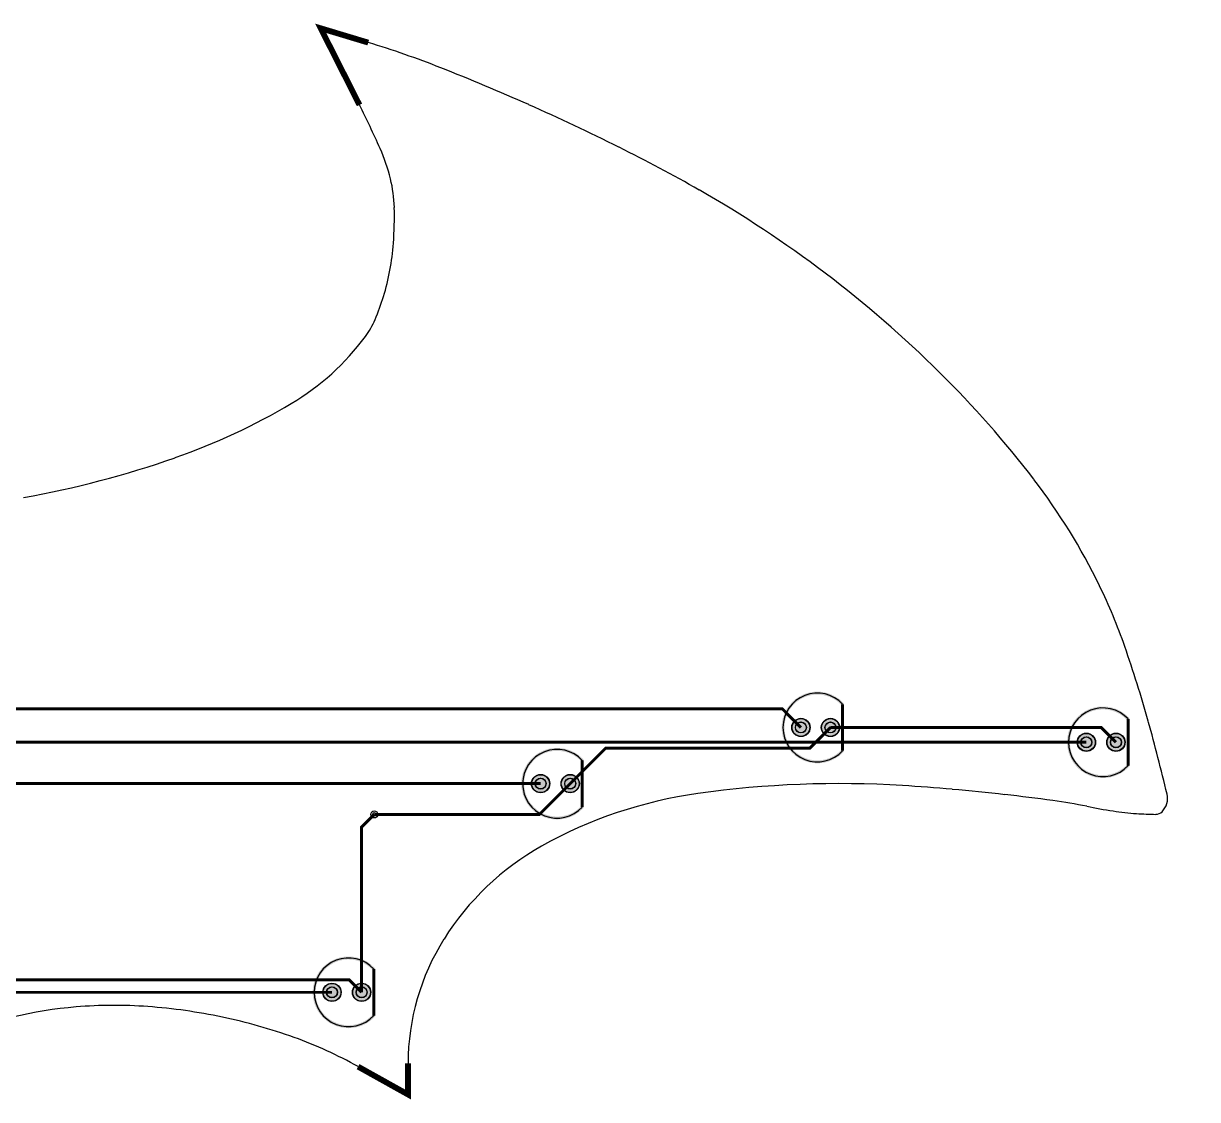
# Model space of a CAD drawing. Header units: millimetres. Extents: x 6 to 291, y 6 to 127.
# Drawn here: x 189.9 to 290.7, y 34.5 to 126.8 of the extents above; entities that cross this region are included whole.
import ezdxf

# ---------------------------------------------------------------- set-up
doc = ezdxf.new("R2010")
doc.units = ezdxf.units.MM
for name, color, linetype, true_color in [('BoardOutLine', 7, 'Continuous', 0xff00ff), ('BottomLayer', 7, 'Continuous', 0x0000ff), ('BottomSolderMaskLayer', 7, 'Continuous', 0xaa00ff), ('Document', 7, 'Continuous', 0xffffff), ('Hole', 7, 'Continuous', 0x222222), ('Multi-Layer', 7, 'Continuous', 0xc0c0c0), ('TopLayer', 7, 'Continuous', 0xff0000), ('TopSilkLayer', 7, 'Continuous', 0xffcc00), ('TopSolderMaskLayer', 7, 'Continuous', 0x800080)]:
    doc.layers.add(name, color=color, linetype=linetype, true_color=true_color)

msp = doc.modelspace()

# ---------------------------------------------------------------- hatches: boundary and pattern name
at = {"layer": 'BottomSolderMaskLayer'}
for points in [[(255.88, 66.42, 1), (257.45, 66.42, 1)], [(258.42, 66.42, 1), (259.99, 66.42, 1)], [(280.39, 65.15, 1), (281.97, 65.15, 1)], [(282.93, 65.15, 1), (284.51, 65.15, 1)], [(233.53, 61.6, 1), (235.1, 61.6, 1)], [(236.07, 61.6, 1), (237.64, 61.6, 1)], [(215.62, 43.69, 1), (217.2, 43.69, 1)], [(218.16, 43.69, 1), (219.74, 43.69, 1)]]:
    msp.add_hatch(color=256, dxfattribs=at).paths.add_polyline_path(points)
at = {"layer": 'Document'}
for points in [[(260.16, 68.33), (260.1, 68.39), (260.05, 68.44), (259.99, 68.49), (259.94, 68.55), (259.88, 68.59), (259.82, 68.64), (259.76, 68.69), (259.7, 68.73), (259.64, 68.77), (259.57, 68.82), (259.51, 68.86), (259.44, 68.89), (259.37, 68.93), (259.31, 68.96), (259.24, 68.99), (259.17, 69.02), (259.1, 69.05), (259.03, 69.08), (258.95, 69.1), (258.88, 69.13), (258.81, 69.15), (258.73, 69.16), (258.66, 69.18), (258.59, 69.2), (258.51, 69.21), (258.44, 69.22), (258.36, 69.23), (258.28, 69.23), (258.21, 69.24), (258.13, 69.24), (258.06, 69.24), (257.98, 69.24), (257.91, 69.23), (257.83, 69.23), (257.75, 69.22), (257.68, 69.21), (257.6, 69.2), (257.53, 69.19), (257.46, 69.17), (257.38, 69.15), (257.31, 69.13), (257.24, 69.11), (257.16, 69.09), (257.09, 69.06), (257.02, 69.03), (256.95, 69), (256.88, 68.97), (256.81, 68.94), (256.75, 68.9), (256.68, 68.87), (256.62, 68.83), (256.55, 68.79), (256.49, 68.75), (256.43, 68.7), (256.37, 68.66), (256.31, 68.61), (256.25, 68.56), (256.19, 68.51), (256.14, 68.46), (256.08, 68.4), (256.03, 68.35), (255.98, 68.29), (255.93, 68.24), (255.88, 68.18), (255.83, 68.12), (255.79, 68.06), (255.74, 67.99), (255.7, 67.93), (255.66, 67.87), (255.63, 67.8), (255.59, 67.73), (255.55, 67.67), (255.52, 67.6), (255.49, 67.53), (255.46, 67.46), (255.44, 67.39), (255.41, 67.32), (255.39, 67.24), (255.37, 67.17), (255.35, 67.1), (255.33, 67.02), (255.31, 66.95), (255.3, 66.87), (255.29, 66.8), (255.28, 66.72), (255.27, 66.65), (255.27, 66.57), (255.27, 66.5), (255.26, 66.42), (255.27, 66.34), (255.27, 66.27), (255.27, 66.19), (255.28, 66.12), (255.29, 66.04), (255.3, 65.97), (255.31, 65.89), (255.33, 65.82), (255.35, 65.74), (255.37, 65.67), (255.39, 65.6), (255.41, 65.53), (255.44, 65.45), (255.46, 65.38), (255.49, 65.31), (255.52, 65.24), (255.56, 65.17), (255.59, 65.11), (255.63, 65.04), (255.66, 64.97), (255.7, 64.91), (255.75, 64.85), (255.79, 64.78), (255.83, 64.72), (255.88, 64.66), (255.93, 64.6), (255.98, 64.55), (256.03, 64.49), (256.08, 64.44), (256.14, 64.38), (256.19, 64.33), (256.25, 64.28), (256.31, 64.23), (256.37, 64.19), (256.43, 64.14), (256.49, 64.1), (256.55, 64.05), (256.62, 64.01), (256.68, 63.98), (256.75, 63.94), (256.81, 63.9), (256.88, 63.87), (256.95, 63.84), (257.02, 63.81), (257.09, 63.78), (257.16, 63.76), (257.24, 63.73), (257.31, 63.71), (257.38, 63.69), (257.46, 63.67), (257.53, 63.66), (257.6, 63.64), (257.68, 63.63), (257.76, 63.62), (257.83, 63.61), (257.91, 63.61), (257.98, 63.6), (258.06, 63.6), (258.13, 63.6), (258.21, 63.6), (258.29, 63.61), (258.36, 63.62), (258.44, 63.62), (258.51, 63.63), (258.59, 63.65), (258.66, 63.66), (258.74, 63.68), (258.81, 63.7), (258.88, 63.72), (258.95, 63.74), (259.03, 63.76), (259.1, 63.79), (259.17, 63.82), (259.24, 63.85), (259.31, 63.88), (259.37, 63.91), (259.44, 63.95), (259.51, 63.99), (259.57, 64.03), (259.64, 64.07), (259.7, 64.11), (259.76, 64.15), (259.82, 64.2), (259.88, 64.25), (259.94, 64.3), (259.99, 64.35), (260.05, 64.4), (260.1, 64.45), (260.16, 64.51), (260.17, 64.52), (260.18, 64.53), (260.2, 64.54), (260.21, 64.54), (260.23, 64.55), (260.24, 64.55), (260.26, 64.55), (260.28, 64.55), (260.29, 64.54), (260.31, 64.53), (260.32, 64.53), (260.34, 64.52), (260.35, 64.5), (260.36, 64.49), (260.36, 64.48), (260.37, 64.46), (260.37, 64.44), (260.38, 64.43), (260.38, 64.41), (260.37, 64.39), (260.37, 64.38), (260.36, 64.36), (260.35, 64.35), (260.34, 64.34), (260.29, 64.28), (260.23, 64.22), (260.17, 64.17), (260.12, 64.11), (260.06, 64.06), (259.99, 64.01), (259.93, 63.96), (259.87, 63.92), (259.8, 63.87), (259.74, 63.83), (259.67, 63.79), (259.6, 63.75), (259.53, 63.71), (259.46, 63.67), (259.39, 63.64), (259.32, 63.61), (259.24, 63.58), (259.17, 63.55), (259.1, 63.52), (259.02, 63.49), (258.95, 63.47), (258.87, 63.45), (258.79, 63.43), (258.72, 63.41), (258.64, 63.4), (258.56, 63.38), (258.48, 63.37), (258.4, 63.36), (258.32, 63.36), (258.25, 63.35), (258.17, 63.35), (258.09, 63.35), (258.01, 63.35), (257.93, 63.35), (257.85, 63.36), (257.77, 63.36), (257.69, 63.37), (257.61, 63.38), (257.54, 63.4), (257.46, 63.41), (257.38, 63.43), (257.3, 63.45), (257.23, 63.47), (257.15, 63.49), (257.08, 63.52), (257, 63.54), (256.93, 63.57), (256.86, 63.6), (256.78, 63.64), (256.71, 63.67), (256.64, 63.71), (256.57, 63.75), (256.5, 63.79), (256.44, 63.83), (256.37, 63.87), (256.3, 63.92), (256.24, 63.96), (256.18, 64.01), (256.12, 64.06), (256.06, 64.11), (256, 64.16), (255.94, 64.22), (255.88, 64.27), (255.83, 64.33), (255.78, 64.39), (255.73, 64.45), (255.68, 64.51), (255.63, 64.58), (255.58, 64.64), (255.53, 64.7), (255.49, 64.77), (255.45, 64.84), (255.41, 64.91), (255.37, 64.98), (255.34, 65.05), (255.3, 65.12), (255.27, 65.19), (255.24, 65.26), (255.21, 65.34), (255.18, 65.41), (255.16, 65.49), (255.13, 65.56), (255.11, 65.64), (255.09, 65.71), (255.08, 65.79), (255.06, 65.87), (255.05, 65.95), (255.04, 66.03), (255.03, 66.1), (255.02, 66.18), (255.01, 66.26), (255.01, 66.34), (255.01, 66.42), (255.01, 66.5), (255.01, 66.58), (255.02, 66.66), (255.03, 66.74), (255.04, 66.82), (255.05, 66.89), (255.06, 66.97), (255.08, 67.05), (255.09, 67.13), (255.11, 67.2), (255.13, 67.28), (255.16, 67.36), (255.18, 67.43), (255.21, 67.51), (255.24, 67.58), (255.27, 67.65), (255.3, 67.72), (255.34, 67.8), (255.37, 67.87), (255.41, 67.94), (255.45, 68), (255.49, 68.07), (255.53, 68.14), (255.58, 68.2), (255.63, 68.27), (255.67, 68.33), (255.72, 68.39), (255.78, 68.45), (255.83, 68.51), (255.88, 68.57), (255.94, 68.62), (256, 68.68), (256.06, 68.73), (256.12, 68.78), (256.18, 68.83), (256.24, 68.88), (256.3, 68.93), (256.37, 68.97), (256.44, 69.01), (256.5, 69.06), (256.57, 69.1), (256.64, 69.13), (256.71, 69.17), (256.78, 69.21), (256.85, 69.24), (256.93, 69.27), (257, 69.3), (257.08, 69.32), (257.15, 69.35), (257.23, 69.37), (257.3, 69.39), (257.38, 69.41), (257.46, 69.43), (257.53, 69.44), (257.61, 69.46), (257.69, 69.47), (257.77, 69.48), (257.85, 69.49), (257.93, 69.49), (258.01, 69.49), (258.09, 69.49), (258.17, 69.49), (258.24, 69.49), (258.32, 69.49), (258.4, 69.48), (258.48, 69.47), (258.56, 69.46), (258.64, 69.44), (258.72, 69.43), (258.79, 69.41), (258.87, 69.39), (258.95, 69.37), (259.02, 69.35), (259.1, 69.32), (259.17, 69.3), (259.24, 69.27), (259.32, 69.24), (259.39, 69.2), (259.46, 69.17), (259.53, 69.13), (259.6, 69.09), (259.67, 69.05), (259.74, 69.01), (259.8, 68.97), (259.87, 68.92), (259.93, 68.88), (259.99, 68.83), (260.06, 68.78), (260.12, 68.73), (260.17, 68.67), (260.23, 68.62), (260.29, 68.56), (260.34, 68.51), (260.35, 68.49), (260.36, 68.48), (260.37, 68.46), (260.37, 68.45), (260.37, 68.43), (260.38, 68.42), (260.37, 68.4), (260.37, 68.38), (260.36, 68.37), (260.36, 68.35), (260.35, 68.34), (260.33, 68.33), (260.32, 68.32), (260.31, 68.31), (260.29, 68.3), (260.28, 68.3), (260.26, 68.29), (260.24, 68.29), (260.23, 68.29), (260.21, 68.3), (260.2, 68.3), (260.18, 68.31), (260.17, 68.32), (260.16, 68.33)], [(260.38, 68.42), (260.38, 64.42), (260.37, 64.4), (260.37, 64.39), (260.37, 64.37), (260.36, 64.36), (260.35, 64.34), (260.34, 64.33), (260.33, 64.32), (260.31, 64.31), (260.3, 64.3), (260.28, 64.3), (260.27, 64.3), (260.25, 64.29), (260.23, 64.3), (260.22, 64.3), (260.2, 64.3), (260.19, 64.31), (260.17, 64.32), (260.16, 64.33), (260.15, 64.34), (260.14, 64.36), (260.13, 64.37), (260.13, 64.39), (260.12, 64.4), (260.12, 64.42), (260.12, 68.42), (260.12, 68.44), (260.13, 68.45), (260.13, 68.47), (260.14, 68.48), (260.15, 68.5), (260.16, 68.51), (260.17, 68.52), (260.19, 68.53), (260.2, 68.54), (260.22, 68.54), (260.23, 68.55), (260.25, 68.55), (260.27, 68.55), (260.28, 68.54), (260.3, 68.54), (260.31, 68.53), (260.33, 68.52), (260.34, 68.51), (260.35, 68.5), (260.36, 68.48), (260.37, 68.47), (260.37, 68.45), (260.37, 68.44), (260.38, 68.42)], [(284.67, 67.06), (284.61, 67.12), (284.56, 67.17), (284.51, 67.22), (284.45, 67.28), (284.39, 67.32), (284.33, 67.37), (284.27, 67.42), (284.21, 67.46), (284.15, 67.5), (284.08, 67.55), (284.02, 67.59), (283.95, 67.62), (283.88, 67.66), (283.82, 67.69), (283.75, 67.72), (283.68, 67.75), (283.61, 67.78), (283.54, 67.81), (283.46, 67.83), (283.39, 67.86), (283.32, 67.88), (283.25, 67.89), (283.17, 67.91), (283.1, 67.93), (283.02, 67.94), (282.95, 67.95), (282.87, 67.96), (282.8, 67.96), (282.72, 67.97), (282.64, 67.97), (282.57, 67.97), (282.49, 67.97), (282.42, 67.96), (282.34, 67.96), (282.27, 67.95), (282.19, 67.94), (282.12, 67.93), (282.04, 67.92), (281.97, 67.9), (281.89, 67.88), (281.82, 67.86), (281.75, 67.84), (281.67, 67.82), (281.6, 67.79), (281.53, 67.76), (281.46, 67.73), (281.39, 67.7), (281.33, 67.67), (281.26, 67.63), (281.19, 67.6), (281.13, 67.56), (281.06, 67.52), (281, 67.48), (280.94, 67.43), (280.88, 67.39), (280.82, 67.34), (280.76, 67.29), (280.7, 67.24), (280.65, 67.19), (280.59, 67.13), (280.54, 67.08), (280.49, 67.02), (280.44, 66.97), (280.39, 66.91), (280.34, 66.85), (280.3, 66.79), (280.26, 66.72), (280.21, 66.66), (280.17, 66.6), (280.14, 66.53), (280.1, 66.46), (280.07, 66.4), (280.03, 66.33), (280, 66.26), (279.97, 66.19), (279.95, 66.12), (279.92, 66.05), (279.9, 65.97), (279.88, 65.9), (279.86, 65.83), (279.84, 65.75), (279.83, 65.68), (279.81, 65.6), (279.8, 65.53), (279.79, 65.45), (279.78, 65.38), (279.78, 65.3), (279.78, 65.23), (279.78, 65.15), (279.78, 65.07), (279.78, 65), (279.78, 64.92), (279.79, 64.85), (279.8, 64.77), (279.81, 64.7), (279.83, 64.62), (279.84, 64.55), (279.86, 64.47), (279.88, 64.4), (279.9, 64.33), (279.92, 64.26), (279.95, 64.18), (279.97, 64.11), (280, 64.04), (280.03, 63.97), (280.07, 63.9), (280.1, 63.84), (280.14, 63.77), (280.17, 63.7), (280.21, 63.64), (280.26, 63.58), (280.3, 63.51), (280.34, 63.45), (280.39, 63.39), (280.44, 63.33), (280.49, 63.28), (280.54, 63.22), (280.59, 63.17), (280.65, 63.11), (280.7, 63.06), (280.76, 63.01), (280.82, 62.96), (280.88, 62.92), (280.94, 62.87), (281, 62.83), (281.06, 62.78), (281.13, 62.74), (281.19, 62.71), (281.26, 62.67), (281.33, 62.63), (281.39, 62.6), (281.46, 62.57), (281.53, 62.54), (281.6, 62.51), (281.68, 62.49), (281.75, 62.46), (281.82, 62.44), (281.89, 62.42), (281.97, 62.4), (282.04, 62.39), (282.12, 62.37), (282.19, 62.36), (282.27, 62.35), (282.34, 62.34), (282.42, 62.34), (282.49, 62.33), (282.57, 62.33), (282.64, 62.33), (282.72, 62.33), (282.8, 62.34), (282.87, 62.35), (282.95, 62.35), (283.02, 62.36), (283.1, 62.38), (283.17, 62.39), (283.25, 62.41), (283.32, 62.43), (283.39, 62.45), (283.47, 62.47), (283.54, 62.49), (283.61, 62.52), (283.68, 62.55), (283.75, 62.58), (283.82, 62.61), (283.89, 62.64), (283.95, 62.68), (284.02, 62.72), (284.08, 62.76), (284.15, 62.8), (284.21, 62.84), (284.27, 62.88), (284.33, 62.93), (284.39, 62.98), (284.45, 63.03), (284.51, 63.08), (284.56, 63.13), (284.61, 63.18), (284.67, 63.24), (284.68, 63.25), (284.69, 63.26), (284.71, 63.27), (284.72, 63.27), (284.74, 63.28), (284.75, 63.28), (284.77, 63.28), (284.79, 63.28), (284.8, 63.27), (284.82, 63.26), (284.83, 63.26), (284.85, 63.25), (284.86, 63.23), (284.87, 63.22), (284.88, 63.21), (284.88, 63.19), (284.89, 63.17), (284.89, 63.16), (284.89, 63.14), (284.88, 63.12), (284.88, 63.11), (284.87, 63.09), (284.86, 63.08), (284.85, 63.07), (284.8, 63.01), (284.74, 62.95), (284.69, 62.9), (284.63, 62.84), (284.57, 62.79), (284.51, 62.74), (284.44, 62.69), (284.38, 62.65), (284.31, 62.6), (284.25, 62.56), (284.18, 62.52), (284.11, 62.48), (284.04, 62.44), (283.97, 62.4), (283.9, 62.37), (283.83, 62.34), (283.76, 62.31), (283.68, 62.28), (283.61, 62.25), (283.53, 62.22), (283.46, 62.2), (283.38, 62.18), (283.3, 62.16), (283.23, 62.14), (283.15, 62.13), (283.07, 62.11), (282.99, 62.1), (282.91, 62.09), (282.84, 62.09), (282.76, 62.08), (282.68, 62.08), (282.6, 62.08), (282.52, 62.08), (282.44, 62.08), (282.36, 62.09), (282.28, 62.09), (282.2, 62.1), (282.12, 62.11), (282.05, 62.13), (281.97, 62.14), (281.89, 62.16), (281.81, 62.18), (281.74, 62.2), (281.66, 62.22), (281.59, 62.25), (281.51, 62.27), (281.44, 62.3), (281.37, 62.33), (281.29, 62.37), (281.22, 62.4), (281.15, 62.44), (281.08, 62.48), (281.01, 62.52), (280.95, 62.56), (280.88, 62.6), (280.82, 62.65), (280.75, 62.69), (280.69, 62.74), (280.63, 62.79), (280.57, 62.84), (280.51, 62.89), (280.45, 62.95), (280.4, 63), (280.34, 63.06), (280.29, 63.12), (280.24, 63.18), (280.19, 63.24), (280.14, 63.31), (280.09, 63.37), (280.05, 63.43), (280, 63.5), (279.96, 63.57), (279.92, 63.64), (279.88, 63.71), (279.85, 63.78), (279.81, 63.85), (279.78, 63.92), (279.75, 63.99), (279.72, 64.07), (279.69, 64.14), (279.67, 64.22), (279.64, 64.29), (279.62, 64.37), (279.6, 64.44), (279.59, 64.52), (279.57, 64.6), (279.56, 64.68), (279.55, 64.76), (279.54, 64.83), (279.53, 64.91), (279.53, 64.99), (279.52, 65.07), (279.52, 65.15), (279.52, 65.23), (279.53, 65.31), (279.53, 65.39), (279.54, 65.47), (279.55, 65.55), (279.56, 65.62), (279.57, 65.7), (279.59, 65.78), (279.6, 65.86), (279.62, 65.93), (279.64, 66.01), (279.67, 66.09), (279.69, 66.16), (279.72, 66.24), (279.75, 66.31), (279.78, 66.38), (279.81, 66.45), (279.85, 66.53), (279.88, 66.6), (279.92, 66.67), (279.96, 66.73), (280, 66.8), (280.05, 66.87), (280.09, 66.93), (280.14, 67), (280.19, 67.06), (280.24, 67.12), (280.29, 67.18), (280.34, 67.24), (280.39, 67.3), (280.45, 67.35), (280.51, 67.41), (280.57, 67.46), (280.63, 67.51), (280.69, 67.56), (280.75, 67.61), (280.82, 67.66), (280.88, 67.7), (280.95, 67.74), (281.01, 67.79), (281.08, 67.83), (281.15, 67.86), (281.22, 67.9), (281.29, 67.94), (281.37, 67.97), (281.44, 68), (281.51, 68.03), (281.59, 68.05), (281.66, 68.08), (281.74, 68.1), (281.81, 68.12), (281.89, 68.14), (281.97, 68.16), (282.05, 68.17), (282.12, 68.19), (282.2, 68.2), (282.28, 68.21), (282.36, 68.22), (282.44, 68.22), (282.52, 68.22), (282.6, 68.22), (282.68, 68.22), (282.76, 68.22), (282.83, 68.22), (282.91, 68.21), (282.99, 68.2), (283.07, 68.19), (283.15, 68.17), (283.23, 68.16), (283.3, 68.14), (283.38, 68.12), (283.46, 68.1), (283.53, 68.08), (283.61, 68.05), (283.68, 68.03), (283.76, 68), (283.83, 67.97), (283.9, 67.93), (283.97, 67.9), (284.04, 67.86), (284.11, 67.82), (284.18, 67.78), (284.25, 67.74), (284.31, 67.7), (284.38, 67.65), (284.44, 67.61), (284.5, 67.56), (284.57, 67.51), (284.63, 67.46), (284.69, 67.4), (284.74, 67.35), (284.8, 67.29), (284.85, 67.24), (284.86, 67.22), (284.87, 67.21), (284.88, 67.19), (284.88, 67.18), (284.89, 67.16), (284.89, 67.15), (284.88, 67.13), (284.88, 67.11), (284.87, 67.1), (284.87, 67.08), (284.86, 67.07), (284.85, 67.06), (284.83, 67.05), (284.82, 67.04), (284.8, 67.03), (284.79, 67.03), (284.77, 67.02), (284.75, 67.02), (284.74, 67.02), (284.72, 67.03), (284.71, 67.03), (284.69, 67.04), (284.68, 67.05), (284.67, 67.06)], [(284.89, 67.15), (284.89, 63.15), (284.89, 63.13), (284.88, 63.12), (284.88, 63.1), (284.87, 63.09), (284.86, 63.07), (284.85, 63.06), (284.84, 63.05), (284.82, 63.04), (284.81, 63.03), (284.79, 63.03), (284.78, 63.03), (284.76, 63.02), (284.74, 63.03), (284.73, 63.03), (284.71, 63.03), (284.7, 63.04), (284.68, 63.05), (284.67, 63.06), (284.66, 63.07), (284.65, 63.09), (284.64, 63.1), (284.64, 63.12), (284.63, 63.13), (284.63, 63.15), (284.63, 67.15), (284.63, 67.17), (284.64, 67.18), (284.64, 67.2), (284.65, 67.21), (284.66, 67.23), (284.67, 67.24), (284.68, 67.25), (284.7, 67.26), (284.71, 67.27), (284.73, 67.27), (284.74, 67.28), (284.76, 67.28), (284.78, 67.28), (284.79, 67.27), (284.81, 67.27), (284.82, 67.26), (284.84, 67.25), (284.85, 67.24), (284.86, 67.23), (284.87, 67.21), (284.88, 67.2), (284.88, 67.18), (284.89, 67.17), (284.89, 67.15)], [(237.8, 63.51), (237.75, 63.56), (237.7, 63.62), (237.64, 63.67), (237.59, 63.72), (237.53, 63.77), (237.47, 63.82), (237.41, 63.86), (237.35, 63.91), (237.28, 63.95), (237.22, 63.99), (237.15, 64.03), (237.09, 64.07), (237.02, 64.1), (236.95, 64.14), (236.88, 64.17), (236.82, 64.2), (236.74, 64.23), (236.67, 64.25), (236.6, 64.28), (236.53, 64.3), (236.46, 64.32), (236.38, 64.34), (236.31, 64.35), (236.23, 64.37), (236.16, 64.38), (236.08, 64.39), (236.01, 64.4), (235.93, 64.41), (235.86, 64.41), (235.78, 64.41), (235.71, 64.41), (235.63, 64.41), (235.55, 64.41), (235.48, 64.4), (235.4, 64.39), (235.33, 64.39), (235.25, 64.37), (235.18, 64.36), (235.1, 64.34), (235.03, 64.33), (234.96, 64.31), (234.88, 64.28), (234.81, 64.26), (234.74, 64.23), (234.67, 64.21), (234.6, 64.18), (234.53, 64.15), (234.46, 64.11), (234.4, 64.08), (234.33, 64.04), (234.26, 64), (234.2, 63.96), (234.14, 63.92), (234.07, 63.88), (234.01, 63.83), (233.95, 63.78), (233.9, 63.73), (233.84, 63.68), (233.78, 63.63), (233.73, 63.58), (233.68, 63.52), (233.63, 63.47), (233.58, 63.41), (233.53, 63.35), (233.48, 63.29), (233.44, 63.23), (233.39, 63.17), (233.35, 63.11), (233.31, 63.04), (233.27, 62.97), (233.24, 62.91), (233.2, 62.84), (233.17, 62.77), (233.14, 62.7), (233.11, 62.63), (233.08, 62.56), (233.06, 62.49), (233.04, 62.42), (233.01, 62.34), (232.99, 62.27), (232.98, 62.2), (232.96, 62.12), (232.95, 62.05), (232.94, 61.97), (232.93, 61.9), (232.92, 61.82), (232.92, 61.75), (232.91, 61.67), (232.91, 61.59), (232.91, 61.52), (232.92, 61.44), (232.92, 61.37), (232.93, 61.29), (232.94, 61.22), (232.95, 61.14), (232.96, 61.07), (232.98, 60.99), (233, 60.92), (233.01, 60.84), (233.04, 60.77), (233.06, 60.7), (233.08, 60.63), (233.11, 60.56), (233.14, 60.49), (233.17, 60.42), (233.2, 60.35), (233.24, 60.28), (233.27, 60.21), (233.31, 60.15), (233.35, 60.08), (233.39, 60.02), (233.44, 59.96), (233.48, 59.9), (233.53, 59.84), (233.58, 59.78), (233.63, 59.72), (233.68, 59.67), (233.73, 59.61), (233.78, 59.56), (233.84, 59.51), (233.9, 59.46), (233.95, 59.41), (234.01, 59.36), (234.07, 59.31), (234.14, 59.27), (234.2, 59.23), (234.26, 59.19), (234.33, 59.15), (234.4, 59.11), (234.46, 59.08), (234.53, 59.04), (234.6, 59.01), (234.67, 58.98), (234.74, 58.96), (234.81, 58.93), (234.88, 58.91), (234.96, 58.88), (235.03, 58.86), (235.1, 58.85), (235.18, 58.83), (235.25, 58.82), (235.33, 58.8), (235.4, 58.79), (235.48, 58.79), (235.55, 58.78), (235.63, 58.78), (235.71, 58.78), (235.78, 58.78), (235.86, 58.78), (235.93, 58.78), (236.01, 58.79), (236.08, 58.8), (236.16, 58.81), (236.23, 58.82), (236.31, 58.84), (236.38, 58.85), (236.46, 58.87), (236.53, 58.89), (236.6, 58.91), (236.67, 58.94), (236.75, 58.96), (236.82, 58.99), (236.89, 59.02), (236.95, 59.05), (237.02, 59.09), (237.09, 59.12), (237.16, 59.16), (237.22, 59.2), (237.28, 59.24), (237.35, 59.28), (237.41, 59.33), (237.47, 59.37), (237.53, 59.42), (237.59, 59.47), (237.64, 59.52), (237.7, 59.57), (237.75, 59.63), (237.8, 59.68), (237.82, 59.69), (237.83, 59.7), (237.84, 59.71), (237.86, 59.72), (237.88, 59.72), (237.89, 59.72), (237.91, 59.72), (237.92, 59.72), (237.94, 59.72), (237.96, 59.71), (237.97, 59.7), (237.98, 59.69), (237.99, 59.68), (238, 59.66), (238.01, 59.65), (238.02, 59.63), (238.02, 59.62), (238.02, 59.6), (238.02, 59.58), (238.02, 59.57), (238.02, 59.55), (238.01, 59.54), (238, 59.52), (237.99, 59.51), (237.94, 59.45), (237.88, 59.4), (237.82, 59.34), (237.76, 59.29), (237.7, 59.24), (237.64, 59.19), (237.58, 59.14), (237.52, 59.09), (237.45, 59.05), (237.38, 59), (237.32, 58.96), (237.25, 58.92), (237.18, 58.88), (237.11, 58.85), (237.04, 58.81), (236.97, 58.78), (236.89, 58.75), (236.82, 58.72), (236.74, 58.69), (236.67, 58.67), (236.59, 58.64), (236.52, 58.62), (236.44, 58.6), (236.36, 58.59), (236.29, 58.57), (236.21, 58.56), (236.13, 58.55), (236.05, 58.54), (235.97, 58.53), (235.89, 58.53), (235.81, 58.52), (235.73, 58.52), (235.66, 58.52), (235.58, 58.53), (235.5, 58.53), (235.42, 58.54), (235.34, 58.55), (235.26, 58.56), (235.18, 58.57), (235.11, 58.59), (235.03, 58.6), (234.95, 58.62), (234.88, 58.64), (234.8, 58.67), (234.72, 58.69), (234.65, 58.72), (234.58, 58.75), (234.5, 58.78), (234.43, 58.81), (234.36, 58.84), (234.29, 58.88), (234.22, 58.92), (234.15, 58.96), (234.08, 59), (234.02, 59.04), (233.95, 59.09), (233.89, 59.14), (233.83, 59.18), (233.76, 59.23), (233.7, 59.29), (233.65, 59.34), (233.59, 59.39), (233.53, 59.45), (233.48, 59.51), (233.42, 59.56), (233.37, 59.63), (233.32, 59.69), (233.27, 59.75), (233.23, 59.81), (233.18, 59.88), (233.14, 59.94), (233.1, 60.01), (233.06, 60.08), (233.02, 60.15), (232.98, 60.22), (232.95, 60.29), (232.92, 60.36), (232.89, 60.44), (232.86, 60.51), (232.83, 60.58), (232.8, 60.66), (232.78, 60.74), (232.76, 60.81), (232.74, 60.89), (232.72, 60.97), (232.71, 61.04), (232.7, 61.12), (232.68, 61.2), (232.67, 61.28), (232.67, 61.36), (232.66, 61.44), (232.66, 61.52), (232.66, 61.59), (232.66, 61.67), (232.66, 61.75), (232.67, 61.83), (232.67, 61.91), (232.68, 61.99), (232.7, 62.07), (232.71, 62.15), (232.72, 62.22), (232.74, 62.3), (232.76, 62.38), (232.78, 62.45), (232.8, 62.53), (232.83, 62.6), (232.86, 62.68), (232.89, 62.75), (232.92, 62.83), (232.95, 62.9), (232.98, 62.97), (233.02, 63.04), (233.06, 63.11), (233.1, 63.18), (233.14, 63.24), (233.18, 63.31), (233.23, 63.38), (233.27, 63.44), (233.32, 63.5), (233.37, 63.56), (233.42, 63.62), (233.48, 63.68), (233.53, 63.74), (233.59, 63.8), (233.65, 63.85), (233.7, 63.9), (233.76, 63.96), (233.83, 64.01), (233.89, 64.05), (233.95, 64.1), (234.02, 64.15), (234.08, 64.19), (234.15, 64.23), (234.22, 64.27), (234.29, 64.31), (234.36, 64.34), (234.43, 64.38), (234.5, 64.41), (234.58, 64.44), (234.65, 64.47), (234.72, 64.5), (234.8, 64.52), (234.87, 64.55), (234.95, 64.57), (235.03, 64.59), (235.11, 64.6), (235.18, 64.62), (235.26, 64.63), (235.34, 64.64), (235.42, 64.65), (235.5, 64.66), (235.58, 64.66), (235.65, 64.67), (235.73, 64.67), (235.81, 64.67), (235.89, 64.66), (235.97, 64.66), (236.05, 64.65), (236.13, 64.64), (236.21, 64.63), (236.29, 64.62), (236.36, 64.6), (236.44, 64.59), (236.52, 64.57), (236.59, 64.55), (236.67, 64.52), (236.74, 64.5), (236.82, 64.47), (236.89, 64.44), (236.97, 64.41), (237.04, 64.38), (237.11, 64.34), (237.18, 64.31), (237.25, 64.27), (237.32, 64.23), (237.38, 64.19), (237.45, 64.14), (237.52, 64.1), (237.58, 64.05), (237.64, 64), (237.7, 63.95), (237.76, 63.9), (237.82, 63.85), (237.88, 63.79), (237.94, 63.74), (237.99, 63.68), (238, 63.67), (238.01, 63.65), (238.02, 63.64), (238.02, 63.62), (238.02, 63.61), (238.02, 63.59), (238.02, 63.57), (238.02, 63.56), (238.01, 63.54), (238, 63.53), (237.99, 63.51), (237.98, 63.5), (237.97, 63.49), (237.96, 63.48), (237.94, 63.47), (237.92, 63.47), (237.91, 63.47), (237.89, 63.47), (237.87, 63.47), (237.86, 63.47), (237.84, 63.48), (237.83, 63.49), (237.82, 63.5), (237.8, 63.51)], [(238.02, 63.59), (238.02, 59.6), (238.02, 59.58), (238.02, 59.56), (238.01, 59.55), (238.01, 59.53), (238, 59.52), (237.99, 59.51), (237.97, 59.49), (237.96, 59.49), (237.95, 59.48), (237.93, 59.47), (237.91, 59.47), (237.9, 59.47), (237.88, 59.47), (237.86, 59.47), (237.85, 59.48), (237.83, 59.49), (237.82, 59.49), (237.81, 59.51), (237.8, 59.52), (237.79, 59.53), (237.78, 59.55), (237.77, 59.56), (237.77, 59.58), (237.77, 59.6), (237.77, 63.59), (237.77, 63.61), (237.77, 63.63), (237.78, 63.64), (237.79, 63.66), (237.8, 63.67), (237.81, 63.68), (237.82, 63.69), (237.83, 63.7), (237.85, 63.71), (237.86, 63.72), (237.88, 63.72), (237.9, 63.72), (237.91, 63.72), (237.93, 63.72), (237.95, 63.71), (237.96, 63.7), (237.97, 63.69), (237.99, 63.68), (238, 63.67), (238.01, 63.66), (238.01, 63.64), (238.02, 63.63), (238.02, 63.61), (238.02, 63.59)], [(219.9, 45.6), (219.84, 45.66), (219.79, 45.71), (219.74, 45.76), (219.68, 45.81), (219.62, 45.86), (219.56, 45.91), (219.5, 45.96), (219.44, 46), (219.38, 46.04), (219.31, 46.08), (219.25, 46.12), (219.18, 46.16), (219.11, 46.2), (219.05, 46.23), (218.98, 46.26), (218.91, 46.29), (218.84, 46.32), (218.77, 46.35), (218.69, 46.37), (218.62, 46.39), (218.55, 46.41), (218.48, 46.43), (218.4, 46.45), (218.33, 46.46), (218.25, 46.47), (218.18, 46.49), (218.1, 46.49), (218.03, 46.5), (217.95, 46.5), (217.87, 46.51), (217.8, 46.51), (217.72, 46.51), (217.65, 46.5), (217.57, 46.5), (217.5, 46.49), (217.42, 46.48), (217.35, 46.47), (217.27, 46.45), (217.2, 46.44), (217.12, 46.42), (217.05, 46.4), (216.98, 46.38), (216.9, 46.35), (216.83, 46.33), (216.76, 46.3), (216.69, 46.27), (216.62, 46.24), (216.56, 46.21), (216.49, 46.17), (216.42, 46.13), (216.36, 46.09), (216.29, 46.05), (216.23, 46.01), (216.17, 45.97), (216.11, 45.92), (216.05, 45.88), (215.99, 45.83), (215.93, 45.78), (215.88, 45.73), (215.82, 45.67), (215.77, 45.62), (215.72, 45.56), (215.67, 45.5), (215.62, 45.45), (215.57, 45.39), (215.53, 45.32), (215.49, 45.26), (215.44, 45.2), (215.4, 45.13), (215.37, 45.07), (215.33, 45), (215.3, 44.93), (215.26, 44.86), (215.23, 44.8), (215.2, 44.73), (215.18, 44.65), (215.15, 44.58), (215.13, 44.51), (215.11, 44.44), (215.09, 44.36), (215.07, 44.29), (215.06, 44.22), (215.04, 44.14), (215.03, 44.07), (215.02, 43.99), (215.01, 43.92), (215.01, 43.84), (215.01, 43.76), (215.01, 43.69), (215.01, 43.61), (215.01, 43.54), (215.01, 43.46), (215.02, 43.38), (215.03, 43.31), (215.04, 43.23), (215.06, 43.16), (215.07, 43.09), (215.09, 43.01), (215.11, 42.94), (215.13, 42.86), (215.15, 42.79), (215.18, 42.72), (215.2, 42.65), (215.23, 42.58), (215.26, 42.51), (215.3, 42.44), (215.33, 42.37), (215.37, 42.31), (215.4, 42.24), (215.44, 42.18), (215.49, 42.11), (215.53, 42.05), (215.57, 41.99), (215.62, 41.93), (215.67, 41.87), (215.72, 41.81), (215.77, 41.76), (215.82, 41.7), (215.88, 41.65), (215.93, 41.6), (215.99, 41.55), (216.05, 41.5), (216.11, 41.45), (216.17, 41.41), (216.23, 41.36), (216.29, 41.32), (216.36, 41.28), (216.42, 41.24), (216.49, 41.21), (216.56, 41.17), (216.62, 41.14), (216.69, 41.11), (216.76, 41.08), (216.83, 41.05), (216.91, 41.02), (216.98, 41), (217.05, 40.98), (217.12, 40.96), (217.2, 40.94), (217.27, 40.92), (217.35, 40.91), (217.42, 40.9), (217.5, 40.89), (217.57, 40.88), (217.65, 40.87), (217.72, 40.87), (217.8, 40.87), (217.87, 40.87), (217.95, 40.87), (218.03, 40.88), (218.1, 40.88), (218.18, 40.89), (218.25, 40.9), (218.33, 40.91), (218.4, 40.93), (218.48, 40.94), (218.55, 40.96), (218.62, 40.98), (218.7, 41.01), (218.77, 41.03), (218.84, 41.06), (218.91, 41.09), (218.98, 41.12), (219.05, 41.15), (219.12, 41.18), (219.18, 41.22), (219.25, 41.25), (219.31, 41.29), (219.38, 41.33), (219.44, 41.38), (219.5, 41.42), (219.56, 41.47), (219.62, 41.51), (219.68, 41.56), (219.74, 41.61), (219.79, 41.67), (219.84, 41.72), (219.9, 41.78), (219.91, 41.79), (219.92, 41.8), (219.94, 41.8), (219.95, 41.81), (219.97, 41.81), (219.98, 41.82), (220, 41.82), (220.02, 41.81), (220.03, 41.81), (220.05, 41.8), (220.06, 41.79), (220.08, 41.78), (220.09, 41.77), (220.1, 41.76), (220.11, 41.74), (220.11, 41.73), (220.12, 41.71), (220.12, 41.69), (220.12, 41.68), (220.11, 41.66), (220.11, 41.65), (220.1, 41.63), (220.09, 41.62), (220.08, 41.6), (220.03, 41.55), (219.97, 41.49), (219.92, 41.43), (219.86, 41.38), (219.8, 41.33), (219.74, 41.28), (219.67, 41.23), (219.61, 41.18), (219.54, 41.14), (219.48, 41.1), (219.41, 41.05), (219.34, 41.01), (219.27, 40.98), (219.2, 40.94), (219.13, 40.91), (219.06, 40.87), (218.99, 40.84), (218.91, 40.81), (218.84, 40.79), (218.76, 40.76), (218.69, 40.74), (218.61, 40.72), (218.53, 40.7), (218.46, 40.68), (218.38, 40.66), (218.3, 40.65), (218.22, 40.64), (218.14, 40.63), (218.06, 40.62), (217.99, 40.62), (217.91, 40.62), (217.83, 40.61), (217.75, 40.62), (217.67, 40.62), (217.59, 40.62), (217.51, 40.63), (217.43, 40.64), (217.35, 40.65), (217.28, 40.66), (217.2, 40.68), (217.12, 40.7), (217.04, 40.72), (216.97, 40.74), (216.89, 40.76), (216.82, 40.78), (216.74, 40.81), (216.67, 40.84), (216.6, 40.87), (216.52, 40.9), (216.45, 40.94), (216.38, 40.97), (216.31, 41.01), (216.24, 41.05), (216.18, 41.09), (216.11, 41.14), (216.05, 41.18), (215.98, 41.23), (215.92, 41.28), (215.86, 41.33), (215.8, 41.38), (215.74, 41.43), (215.68, 41.49), (215.63, 41.54), (215.57, 41.6), (215.52, 41.66), (215.47, 41.72), (215.42, 41.78), (215.37, 41.84), (215.32, 41.91), (215.28, 41.97), (215.23, 42.04), (215.19, 42.1), (215.15, 42.17), (215.11, 42.24), (215.08, 42.31), (215.04, 42.38), (215.01, 42.46), (214.98, 42.53), (214.95, 42.6), (214.92, 42.68), (214.9, 42.75), (214.87, 42.83), (214.85, 42.9), (214.83, 42.98), (214.82, 43.06), (214.8, 43.14), (214.79, 43.21), (214.78, 43.29), (214.77, 43.37), (214.76, 43.45), (214.76, 43.53), (214.75, 43.61), (214.75, 43.69), (214.75, 43.77), (214.76, 43.85), (214.76, 43.92), (214.77, 44), (214.78, 44.08), (214.79, 44.16), (214.8, 44.24), (214.82, 44.32), (214.83, 44.39), (214.85, 44.47), (214.87, 44.55), (214.9, 44.62), (214.92, 44.7), (214.95, 44.77), (214.98, 44.85), (215.01, 44.92), (215.04, 44.99), (215.08, 45.06), (215.11, 45.13), (215.15, 45.2), (215.19, 45.27), (215.23, 45.34), (215.28, 45.4), (215.32, 45.47), (215.37, 45.53), (215.42, 45.6), (215.47, 45.66), (215.52, 45.72), (215.57, 45.78), (215.62, 45.83), (215.68, 45.89), (215.74, 45.94), (215.8, 46), (215.86, 46.05), (215.92, 46.1), (215.98, 46.15), (216.05, 46.19), (216.11, 46.24), (216.18, 46.28), (216.24, 46.32), (216.31, 46.36), (216.38, 46.4), (216.45, 46.44), (216.52, 46.47), (216.6, 46.5), (216.67, 46.54), (216.74, 46.56), (216.82, 46.59), (216.89, 46.62), (216.97, 46.64), (217.04, 46.66), (217.12, 46.68), (217.2, 46.7), (217.28, 46.71), (217.35, 46.72), (217.43, 46.74), (217.51, 46.75), (217.59, 46.75), (217.67, 46.76), (217.75, 46.76), (217.83, 46.76), (217.91, 46.76), (217.99, 46.76), (218.06, 46.75), (218.14, 46.74), (218.22, 46.74), (218.3, 46.72), (218.38, 46.71), (218.46, 46.7), (218.53, 46.68), (218.61, 46.66), (218.69, 46.64), (218.76, 46.61), (218.84, 46.59), (218.91, 46.56), (218.99, 46.53), (219.06, 46.5), (219.13, 46.47), (219.2, 46.44), (219.27, 46.4), (219.34, 46.36), (219.41, 46.32), (219.48, 46.28), (219.54, 46.24), (219.61, 46.19), (219.67, 46.14), (219.73, 46.1), (219.8, 46.05), (219.86, 45.99), (219.91, 45.94), (219.97, 45.89), (220.03, 45.83), (220.08, 45.77), (220.09, 45.76), (220.1, 45.75), (220.11, 45.73), (220.11, 45.72), (220.12, 45.7), (220.12, 45.68), (220.11, 45.67), (220.11, 45.65), (220.1, 45.63), (220.1, 45.62), (220.09, 45.61), (220.08, 45.59), (220.06, 45.58), (220.05, 45.57), (220.03, 45.57), (220.02, 45.56), (220, 45.56), (219.98, 45.56), (219.97, 45.56), (219.95, 45.57), (219.94, 45.57), (219.92, 45.58), (219.91, 45.59), (219.9, 45.6)], [(220.12, 45.69), (220.12, 41.69), (220.12, 41.67), (220.11, 41.66), (220.11, 41.64), (220.1, 41.62), (220.09, 41.61), (220.08, 41.6), (220.07, 41.59), (220.05, 41.58), (220.04, 41.57), (220.02, 41.57), (220.01, 41.56), (219.99, 41.56), (219.97, 41.56), (219.96, 41.57), (219.94, 41.57), (219.93, 41.58), (219.91, 41.59), (219.9, 41.6), (219.89, 41.61), (219.88, 41.62), (219.87, 41.64), (219.87, 41.66), (219.86, 41.67), (219.86, 41.69), (219.86, 45.69), (219.86, 45.7), (219.87, 45.72), (219.87, 45.74), (219.88, 45.75), (219.89, 45.76), (219.9, 45.78), (219.91, 45.79), (219.93, 45.8), (219.94, 45.8), (219.96, 45.81), (219.97, 45.81), (219.99, 45.81), (220.01, 45.81), (220.02, 45.81), (220.04, 45.8), (220.05, 45.8), (220.07, 45.79), (220.08, 45.78), (220.09, 45.76), (220.1, 45.75), (220.11, 45.74), (220.11, 45.72), (220.12, 45.7), (220.12, 45.69)]]:
    msp.add_hatch(color=256, dxfattribs=at).paths.add_polyline_path(points)
at = {"layer": 'Multi-Layer'}
for points in [[(255.91, 66.42, 1), (257.43, 66.42, 1)], [(258.45, 66.42, 1), (259.97, 66.42, 1)], [(280.42, 65.15, 1), (281.94, 65.15, 1)], [(282.96, 65.15, 1), (284.48, 65.15, 1)], [(233.55, 61.6, 1), (235.08, 61.6, 1)], [(236.09, 61.6, 1), (237.62, 61.6, 1)], [(215.65, 43.69, 1), (217.17, 43.69, 1)], [(218.19, 43.69, 1), (219.71, 43.69, 1)]]:
    msp.add_hatch(color=256, dxfattribs=at).paths.add_polyline_path(points)
at = {"layer": 'TopSolderMaskLayer'}
for points in [[(255.88, 66.42, 1), (257.45, 66.42, 1)], [(258.42, 66.42, 1), (259.99, 66.42, 1)], [(280.39, 65.15, 1), (281.97, 65.15, 1)], [(282.93, 65.15, 1), (284.51, 65.15, 1)], [(233.53, 61.6, 1), (235.1, 61.6, 1)], [(236.07, 61.6, 1), (237.64, 61.6, 1)], [(215.62, 43.69, 1), (217.2, 43.69, 1)], [(218.16, 43.69, 1), (219.74, 43.69, 1)]]:
    msp.add_hatch(color=256, dxfattribs=at).paths.add_polyline_path(points)

# ---------------------------------------------------------------- linework, layer by layer
at = {"layer": 'BoardOutLine', "const_width": 0.5}
for points in [[(219.52, 125.2), (215.44, 126.43), (218.77, 119.85)], [(218.65, 37.31), (222.94, 34.92), (222.94, 37.6)]]:
    msp.add_lwpolyline(points, dxfattribs=at)
at = {"layer": 'BoardOutLine'}
for centre, radius, start, end in [((196.54, 48.94), 79.65, 68.487, 73.2269), ((156.54, -52.52), 188.71, 65.9991, 68.487), ((151.01, 85.49), 75.97, 23.7716, 26.8905), ((151.64, -63.53), 200.76, 63.5536, 65.9991), ((206.05, 109.73), 15.84, 13.7941, 23.7717), ((179.55, -7.43), 138.1, 60.3166, 63.5536), ((210.01, 110.7), 11.76, 1.7417, 13.7943), ((198.96, 26.63), 98.9, 52.802, 60.3165), ((193.76, 110.21), 28.01, 355.4406, 1.7411), ((199.49, 109.75), 22.27, 349.4197, 355.4413), ((200.2, 109.62), 21.55, 343.2467, 349.4192), ((198.34, 25.81), 99.93, 45.3457, 52.8021), ((203.32, 108.68), 18.28, 336.6543, 343.2469), ((213.28, 104.38), 7.44, 323.7458, 336.6541), ((202.01, 112.65), 21.41, 300.6193, 323.7461), ((205.65, 33.21), 89.53, 37.5058, 45.3456), ((184.49, 142.25), 55.81, 289.3077, 300.6193), ((175.42, 168.14), 83.25, 280.0317, 289.3078), ((234.53, 55.37), 53.12, 25.9157, 37.5057), ((237.82, 56.97), 49.46, 19.3654, 25.9157), ((191.03, 40.53), 99.05, 15.4697, 19.3655), ((110.83, 18.33), 182.27, 13.4427, 15.4695), ((259.99, -26.44), 88.04, 86.4761, 97.9374), ((253.11, 22.89), 38.23, 97.9374, 119.316), ((255.87, -93.24), 154.97, 84.8937, 86.476), ((252.16, -134.84), 196.73, 83.571, 84.894), ((254.23, -116.4), 178.18, 82.2344, 83.5707), ((286.53, 60.33), 1.62, 315.0004, 13.4435), ((272.03, 14.08), 46.49, 78.6053, 82.2348), ((289.97, 103.11), 44.33, 258.6051, 261.574), ((287.46, 86.16), 27.2, 261.5739, 265.8548), ((287.52, 87.04), 28.08, 265.8552, 269.2174), ((287.15, 59.72), 0.751, 269.2165, 314.9982), ((245.85, 35.82), 23.4, 119.3159, 147.9015), ((243.09, 37.55), 20.15, 147.9015, 179.8808), ((197.49, 5.93), 36.63, 94.7749, 112.0694), ((197.73, 3.06), 39.51, 85.828, 94.7749), ((197.14, -5.03), 47.62, 78.0494, 85.8278), ((197.27, -4.4), 46.98, 70.2211, 78.0495), ((200.75, 5.29), 36.69, 60.7985, 70.2209)]:
    msp.add_arc(centre, radius, start, end, dxfattribs=at)
at = {"layer": 'BottomLayer', "const_width": 0.254}
for points in [[(236.86, 61.6), (239.91, 64.65), (257.44, 64.65), (259.21, 66.42)], [(165.61, 65.02), (186.94, 43.69), (216.41, 43.69)], [(220.04, 58.96), (218.95, 57.87), (218.95, 43.69)]]:
    msp.add_lwpolyline(points, dxfattribs=at)
at = {"layer": 'BottomSolderMaskLayer'}
for centre, radius in [((256.67, 66.42), 0.787), ((256.67, 66.42), 0.472), ((259.21, 66.42), 0.787), ((259.21, 66.42), 0.472), ((281.18, 65.15), 0.787), ((281.18, 65.15), 0.472), ((283.72, 65.15), 0.787), ((283.72, 65.15), 0.472), ((234.32, 61.6), 0.787), ((234.32, 61.6), 0.472), ((236.86, 61.6), 0.787), ((236.86, 61.6), 0.472), ((216.41, 43.69), 0.787), ((218.95, 43.69), 0.787), ((216.41, 43.69), 0.472), ((218.95, 43.69), 0.472)]:
    msp.add_circle(centre, radius, dxfattribs=at)
at = {"layer": 'Hole'}
msp.add_circle((220.04, 58.96), 0.152, dxfattribs=at)
at = {"layer": 'Multi-Layer'}
for centre, radius in [((256.67, 66.42), 0.762), ((256.67, 66.42), 0.457), ((259.21, 66.42), 0.762), ((259.21, 66.42), 0.457), ((281.18, 65.15), 0.762), ((281.18, 65.15), 0.457), ((283.72, 65.15), 0.762), ((283.72, 65.15), 0.457), ((234.32, 61.6), 0.762), ((234.32, 61.6), 0.457), ((236.86, 61.6), 0.762), ((236.86, 61.6), 0.457), ((220.04, 58.96), 0.305), ((216.41, 43.69), 0.762), ((218.95, 43.69), 0.762), ((216.41, 43.69), 0.457), ((218.95, 43.69), 0.457)]:
    msp.add_circle(centre, radius, dxfattribs=at)
at = {"layer": 'TopLayer', "const_width": 0.254}
for points in [[(168.15, 72.64), (175.64, 65.15), (281.18, 65.15)], [(186.61, 68.02), (255.07, 68.02), (256.67, 66.42)], [(259.21, 66.42), (282.45, 66.42), (283.72, 65.15)], [(168.15, 65.02), (171.58, 61.6), (234.32, 61.6)], [(236.86, 61.6), (234.22, 58.96), (220.04, 58.96)], [(218.95, 43.69), (217.89, 44.75), (185.33, 44.75), (184.79, 44.2)]]:
    msp.add_lwpolyline(points, dxfattribs=at)
at = {"layer": 'TopSilkLayer', "const_width": 0.254}
for points in [[(260.25, 68.42), (260.25, 64.42)], [(284.76, 67.15), (284.76, 63.15)], [(237.9, 63.59), (237.9, 59.6)], [(219.99, 45.69), (219.99, 41.69)]]:
    msp.add_lwpolyline(points, dxfattribs=at)
at = {"layer": 'TopSilkLayer'}
for centre in [(258.08, 66.42), (282.6, 65.15), (235.73, 61.59), (217.83, 43.69)]:
    msp.add_arc(centre, 2.95, 42.7287, 317.283, dxfattribs=at)
at = {"layer": 'TopSolderMaskLayer'}
for centre, radius in [((256.67, 66.42), 0.787), ((256.67, 66.42), 0.472), ((259.21, 66.42), 0.787), ((259.21, 66.42), 0.472), ((281.18, 65.15), 0.787), ((281.18, 65.15), 0.472), ((283.72, 65.15), 0.787), ((283.72, 65.15), 0.472), ((234.32, 61.6), 0.787), ((234.32, 61.6), 0.472), ((236.86, 61.6), 0.787), ((236.86, 61.6), 0.472), ((216.41, 43.69), 0.787), ((218.95, 43.69), 0.787), ((216.41, 43.69), 0.472), ((218.95, 43.69), 0.472)]:
    msp.add_circle(centre, radius, dxfattribs=at)

doc.saveas('drawing.dxf')
